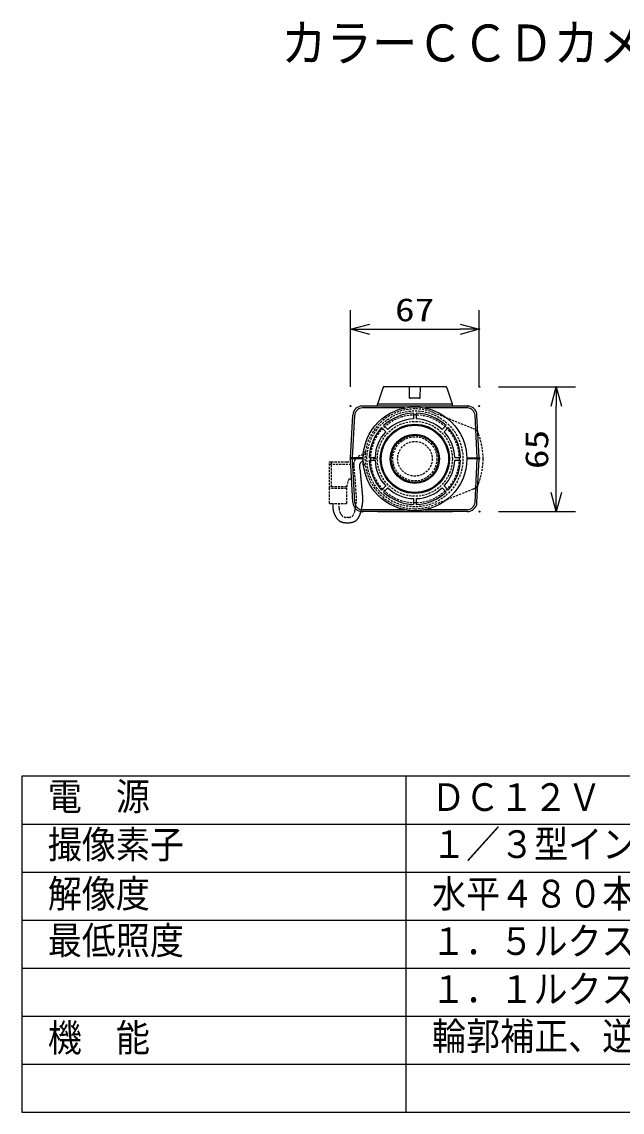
# Model space of a CAD drawing. Units: millimetres, scale not verified. Extents: x -63 to 63, y -56 to 57.
# Drawn here: x -62.5 to 0, y -56.4 to 57.2 of the extents above; entities that cross this region are included whole.
import ezdxf
from ezdxf.enums import TextEntityAlignment as Align

# ---------------------------------------------------------------- set-up
doc = ezdxf.new("R2010")
doc.units = ezdxf.units.MM
doc.header["$LTSCALE"] = 0.189787
doc.header["$PDMODE"] = 32
doc.header["$PDSIZE"] = 0.0949
doc.linetypes.add('DASHED1', pattern=[1.8, 1.2, -0.6])
doc.linetypes.add('DOUBLE_CHAIN1', pattern=[8.8, 5, -1, 0.6, -0.6, 0.6, -1])
for name, color, linetype in [('0-0_MOJI1', 2, 'Continuous'), ('0-2_GAIKEI', 1, 'Continuous'), ('0-3_WAKU', 3, 'Continuous'), ('0-4_DEFPOINTS', 7, 'Continuous')]:
    doc.layers.add(name, color=color, linetype=linetype)
doc.styles.add('ＭＳ ゴシック', font='')
doc.styles.get('ＭＳ ゴシック').set_extended_font_data('MS Gothic')

# ---------------------------------------------------------------- blocks, each defined once
blk = doc.blocks.new('_OPEN30')
at = {"layer": '0-3_WAKU', "color": 7}
blk.add_line((0, 0), (-1, 0), dxfattribs=at)
blk.add_lwpolyline([(-1, 0.26795), (0, 0), (-1, -0.26795)], dxfattribs=at)

msp = doc.modelspace()

# ---------------------------------------------------------------- linework, layer by layer
at = {"layer": '0-2_GAIKEI', "color": 7}
for p, q in [((-24.9258, 19.0351), (-25.4802, 17.3718)), ((-22.1319, 18.0701), (-22.1512, 19.1718)), ((-21.0285, 18.0701), (-21.0093, 19.1718)), ((-18.2802, 19.1718), (-18.4244, 19.1718)), ((-18.2346, 19.0351), (-18.2802, 19.1718)), ((-17.6802, 17.3718), (-18.2346, 19.0351)), ((-16.1174, 17.1718), (-27.043, 17.1718)), ((-17.6802, 17.3718), (-25.4802, 17.3718)), ((-25.4802, 17.1718), (-25.4802, 17.3718)), ((-21.1285, 17.9718), (-22.0319, 17.9718)), ((-17.6802, 17.1718), (-17.6802, 17.3718)), ((-28.275, 11.7718), (-28.0416, 16.2242)), ((-28.0747, 11.7718), (-27.8419, 16.2137)), ((-22.6146, 16.9718), (-27.043, 16.9718)), ((-16.1174, 16.9718), (-20.5458, 16.9718)), ((-15.0857, 11.7718), (-15.3185, 16.2137)), ((-14.8855, 11.7718), (-15.1188, 16.2242)), ((-26.9802, 11.6718), (-28.2802, 11.6718)), ((-28.0416, 7.1195), (-28.2802, 11.6718)), ((-26.9793, 11.7718), (-28.275, 11.7718)), ((-27.8419, 7.13), (-28.08, 11.6718)), ((-28.0602, 11.7718), (-28.0602, 11.6718)), ((-26.9475, 12.0718), (-26.9491, 12.0718)), ((-16.1811, 11.7718), (-14.8854, 11.7718)), ((-14.8802, 11.6718), (-16.1802, 11.6718)), ((-15.3185, 7.13), (-15.0805, 11.6718)), ((-15.1188, 7.1195), (-14.8802, 11.6718)), ((-15.1002, 11.7718), (-15.1002, 11.6718)), ((-14.8854, 11.7718), (-14.9402, 11.7718)), ((-22.6147, 6.3718), (-27.043, 6.3718)), ((-16.1174, 6.1718), (-27.043, 6.1718)), ((-25.4802, 6.1718), (-17.6802, 6.1718)), ((-16.1174, 6.3718), (-20.5458, 6.3718))]:
    msp.add_line(p, q, dxfattribs=at)
at = {"layer": '0-2_GAIKEI', "color": 7, "linetype": 'DOUBLE_CHAIN1'}
for q in [(-21.1285, 17.9718), (-21.0285, 18.0701)]:
    msp.add_line((-21.0302, 17.9718), q, dxfattribs=at)
at = {"layer": '0-2_GAIKEI'}
for p, q in [((-21.7302, 16.4195), (-21.7302, 15.8191)), ((-21.4302, 16.4195), (-21.4302, 15.8191)), ((-25.0434, 14.9228), (-24.6188, 14.4983)), ((-24.8312, 15.135), (-24.4067, 14.7105)), ((-18.7537, 14.7105), (-18.3292, 15.135)), ((-18.5416, 14.4983), (-18.1171, 14.9228)), ((-26.3278, 11.8218), (-25.7275, 11.8218)), ((-26.3278, 11.5218), (-25.7275, 11.5218)), ((-17.4329, 11.8218), (-16.8326, 11.8218)), ((-17.4329, 11.5218), (-16.8326, 11.5218)), ((-25.0434, 8.4208), (-24.6188, 8.8453)), ((-24.8312, 8.2087), (-24.4067, 8.6332)), ((-18.7537, 8.6332), (-18.3292, 8.2087)), ((-18.5416, 8.8453), (-18.117, 8.4208)), ((-21.7302, 7.5245), (-21.7302, 6.9242)), ((-21.4302, 7.5245), (-21.4302, 6.9242))]:
    msp.add_line(p, q, dxfattribs=at)
at = {"layer": '0-2_GAIKEI', "linetype": 'DASHED1'}
for p, q in [((-19.6319, 16.4931), (-15.5133, 14.8287)), ((-30.4802, 8.5718), (-30.4802, 11.3718)), ((-30.2802, 11.3718), (-30.2802, 8.7718)), ((-28.6802, 11.3718), (-28.2802, 11.3718)), ((-30.4802, 11.1118), (-28.2802, 11.1118)), ((-27.9446, 10.9764), (-27.7258, 8.3396)), ((-28.6802, 8.7718), (-28.4283, 9.5718)), ((-28.4283, 9.5718), (-28.1694, 9.5718)), ((-28.6802, 8.7718), (-30.4802, 8.7718)), ((-28.6802, 8.5718), (-30.4802, 8.5718)), ((-30.4802, 7.0318), (-30.4802, 8.5718)), ((-28.6802, 7.0318), (-28.6802, 8.7718)), ((-15.5133, 8.515), (-19.6319, 6.8506)), ((-29.4797, 6.5249), (-29.4797, 7.0318)), ((-27.8186, 6.2617), (-27.9058, 5.9894)), ((-28.4772, 5.5724), (-28.7318, 5.5724))]:
    msp.add_line(p, q, dxfattribs=at)
at = {"layer": '0-2_GAIKEI', "linetype": 'DOUBLE_CHAIN1'}
for p, q in [((-25.5802, 11.6718), (-25.9202, 11.6718)), ((-29.2419, 5.8564), (-29.3297, 5.9982))]:
    msp.add_line(p, q, dxfattribs=at)
at = {"layer": '0-2_GAIKEI', "color": 7}
msp.add_lwpolyline([(-18.4244, 19.1718), (-24.7361, 19.1718), (-24.8802, 19.1718), (-24.9258, 19.0351)], dxfattribs=at)
at = {"layer": '0-2_GAIKEI', "color": 7, "linetype": 'DOUBLE_CHAIN1'}
msp.add_lwpolyline([(-22.0319, 17.9718), (-22.1302, 17.9718), (-22.1319, 18.0701)], dxfattribs=at)
at = {"layer": '0-2_GAIKEI', "linetype": 'DASHED1'}
for points in [[(-30.4802, 11.3718), (-30.2802, 11.3718), (-28.6802, 11.3718)], [(-26.9981, 11.4718), (-27.0306, 11.445), (-27.0629, 11.4182), (-27.0947, 11.3911), (-27.1259, 11.3639), (-27.1561, 11.3363), (-27.1851, 11.3084), (-27.2128, 11.28), (-27.2388, 11.2511), (-27.2629, 11.2216), (-27.285, 11.1914), (-27.3047, 11.1604), (-27.3219, 11.1286), (-27.3363, 11.0959), (-27.3477, 11.0623), (-27.3559, 11.0276), (-27.361, 10.9919), (-27.3634, 10.9553), (-27.3634, 10.918), (-27.3612, 10.88), (-27.3574, 10.8415), (-27.352, 10.8025), (-27.3455, 10.7633), (-27.3382, 10.7238), (-27.3303, 10.6842), (-27.3223, 10.6447), (-27.3143, 10.6053), (-27.3068, 10.5662), (-27.3, 10.5273), (-27.294, 10.4888), (-27.2886, 10.4506), (-27.2837, 10.4126), (-27.2793, 10.3747), (-27.2753, 10.3368), (-27.2716, 10.299), (-27.2682, 10.2612), (-27.2648, 10.2233), (-27.2616, 10.1852), (-27.2584, 10.1471), (-27.2552, 10.1088)], [(-27.2552, 10.1088), (-27.2521, 10.0705), (-27.249, 10.0322), (-27.2458, 9.9938), (-27.2426, 9.9555), (-27.2394, 9.9171), (-27.2361, 9.8788), (-27.2327, 9.8406), (-27.2292, 9.8023), (-27.2257, 9.7641), (-27.2221, 9.7259), (-27.2185, 9.6877), (-27.2148, 9.6495), (-27.2111, 9.6114), (-27.2074, 9.5732), (-27.2036, 9.535), (-27.1998, 9.4968), (-27.196, 9.4587), (-27.1922, 9.4205), (-27.1884, 9.3823), (-27.1846, 9.3441), (-27.1808, 9.3059), (-27.1771, 9.2677), (-27.1734, 9.2295), (-27.1697, 9.1913), (-27.1661, 9.1531), (-27.1625, 9.1148), (-27.159, 9.0766), (-27.1555, 9.0384), (-27.152, 9.0002), (-27.1486, 8.962), (-27.1451, 8.9237), (-27.1417, 8.8855), (-27.1382, 8.8473), (-27.1347, 8.8091), (-27.1312, 8.7708), (-27.1277, 8.7326), (-27.1242, 8.6944), (-27.1206, 8.6562), (-27.117, 8.618)], [(-27.117, 8.618), (-27.1133, 8.5798), (-27.1097, 8.5416), (-27.1059, 8.5034), (-27.1022, 8.4652), (-27.0984, 8.427), (-27.0946, 8.3888), (-27.0909, 8.3506), (-27.0871, 8.3125), (-27.0834, 8.2743), (-27.0796, 8.2361), (-27.076, 8.1979), (-27.0723, 8.1597), (-27.0688, 8.1214), (-27.0653, 8.0832), (-27.0619, 8.045), (-27.0585, 8.0067), (-27.0553, 7.9685), (-27.0522, 7.9302), (-27.0492, 7.8919), (-27.0463, 7.8536), (-27.0437, 7.8153), (-27.0412, 7.7769), (-27.0389, 7.7386), (-27.0368, 7.7002), (-27.035, 7.6619), (-27.0335, 7.6235), (-27.0322, 7.5851), (-27.0312, 7.5468), (-27.0306, 7.5084), (-27.0303, 7.47), (-27.0303, 7.4316), (-27.0308, 7.3933), (-27.0316, 7.3549), (-27.0328, 7.3165), (-27.0345, 7.2782), (-27.0365, 7.2398), (-27.039, 7.2015), (-27.0419, 7.1632), (-27.0451, 7.1249)], [(-30.4802, 7.0318), (-30.2802, 7.0318), (-28.6802, 7.0318)], [(-29.8352, 5.6906), (-29.8531, 5.7246), (-29.8704, 5.7589), (-29.887, 5.7935), (-29.903, 5.8284), (-29.9184, 5.8636), (-29.9332, 5.8991), (-29.9474, 5.9348), (-29.961, 5.9708), (-29.9739, 6.007), (-29.9862, 6.0435), (-29.9979, 6.0802), (-30.0089, 6.1171), (-30.0192, 6.1542), (-30.0288, 6.1915), (-30.0378, 6.2289), (-30.046, 6.2665), (-30.0536, 6.3042), (-30.0604, 6.3421), (-30.0664, 6.38), (-30.0717, 6.4181), (-30.0763, 6.4562), (-30.08, 6.4943), (-30.083, 6.5325), (-30.0854, 6.5707), (-30.0871, 6.609), (-30.0883, 6.6473), (-30.0889, 6.6857), (-30.0891, 6.7241), (-30.0888, 6.7625), (-30.0882, 6.8009), (-30.0872, 6.8394), (-30.086, 6.8778), (-30.0846, 6.9163), (-30.0831, 6.9548), (-30.0814, 6.9933), (-30.0797, 7.0318)], [(-27.0451, 7.1249), (-27.0488, 7.0867), (-27.0529, 7.0485), (-27.0573, 7.0104), (-27.0622, 6.9723), (-27.0675, 6.9342), (-27.0732, 6.8962), (-27.0792, 6.8583), (-27.0856, 6.8205), (-27.0923, 6.7826), (-27.0993, 6.7449), (-27.1065, 6.7072), (-27.114, 6.6695), (-27.1217, 6.6319), (-27.1296, 6.5944), (-27.1376, 6.5568), (-27.1458, 6.5194), (-27.1541, 6.4819), (-27.1626, 6.4446), (-27.1712, 6.4072), (-27.1799, 6.3699), (-27.1888, 6.3327), (-27.198, 6.2955), (-27.2073, 6.2583), (-27.2169, 6.2212), (-27.2267, 6.1842), (-27.2367, 6.1472), (-27.2471, 6.1102), (-27.2577, 6.0733), (-27.2687, 6.0364), (-27.2799, 5.9996), (-27.2915, 5.9628), (-27.3035, 5.926), (-27.3158, 5.8893), (-27.3286, 5.8527), (-27.3418, 5.8162), (-27.3554, 5.7799), (-27.3697, 5.7438), (-27.3845, 5.708), (-27.4, 5.6725)], [(-28.6184, 4.9781), (-28.6568, 4.9786), (-28.6953, 4.9797), (-28.7337, 4.9814), (-28.772, 4.9839), (-28.8103, 4.987), (-28.8486, 4.9909), (-28.8867, 4.9956), (-28.9248, 5.001), (-28.9627, 5.0073), (-29.0005, 5.0143), (-29.0382, 5.0223), (-29.0757, 5.0312), (-29.1129, 5.0411), (-29.1498, 5.0521), (-29.1862, 5.0642), (-29.2222, 5.0777), (-29.2576, 5.0925), (-29.2925, 5.1088), (-29.3266, 5.1265), (-29.36, 5.1457), (-29.3927, 5.1661), (-29.4245, 5.1878), (-29.4554, 5.2108), (-29.4855, 5.2348), (-29.5145, 5.26), (-29.5426, 5.2863), (-29.5697, 5.3135), (-29.596, 5.3415), (-29.6214, 5.3705), (-29.646, 5.4001), (-29.6697, 5.4305), (-29.6928, 5.4615), (-29.715, 5.493), (-29.7366, 5.5251), (-29.7576, 5.5575), (-29.7779, 5.5903), (-29.7976, 5.6234), (-29.8167, 5.6568), (-29.8352, 5.6906)], [(-27.4, 5.6725), (-27.4162, 5.6373), (-27.4332, 5.6026), (-27.4509, 5.5684), (-27.4695, 5.5347), (-27.489, 5.5016), (-27.5095, 5.4691), (-27.531, 5.4373), (-27.5535, 5.4063), (-27.5772, 5.376), (-27.602, 5.3466), (-27.6279, 5.3181), (-27.6549, 5.2905), (-27.6831, 5.264), (-27.7122, 5.2386), (-27.7423, 5.2144), (-27.7733, 5.1914), (-27.8052, 5.1697), (-27.8379, 5.1494), (-27.8715, 5.1305), (-27.9057, 5.1131), (-27.9407, 5.097), (-27.9762, 5.0823), (-28.0123, 5.0688), (-28.0488, 5.0564), (-28.0857, 5.0452), (-28.1229, 5.0351), (-28.1604, 5.0259), (-28.1981, 5.0176), (-28.2359, 5.0102), (-28.2738, 5.0037), (-28.3119, 4.9979), (-28.35, 4.9929), (-28.3882, 4.9887), (-28.4264, 4.9853), (-28.4648, 4.9825), (-28.5031, 4.9804), (-28.5415, 4.979), (-28.58, 4.9783), (-28.6184, 4.9781)]]:
    msp.add_lwpolyline(points, dxfattribs=at)
at = {"layer": '0-2_GAIKEI'}
for radius in [5.4, 3.6, 3.6, 3.5, 2.56, 2.46]:
    msp.add_circle((-21.5802, 11.6718), radius, dxfattribs=at)
at = {"layer": '0-2_GAIKEI', "linetype": 'DASHED1'}
for radius in [5, 4.6, 3.9, 2.3, 1.8]:
    msp.add_circle((-21.5802, 11.6718), radius, dxfattribs=at)
at = {"layer": '0-2_GAIKEI', "color": 7}
for centre, radius, start, end in [((-24.7361, 18.9718), 0.2, 90, 161.56505), ((-18.4244, 18.9718), 0.2, 18.43495, 90), ((-27.043, 16.1718), 1, 90.00001, 176.99999), ((-22.0319, 18.0718), 0.1, 181, 270), ((-21.1285, 18.0718), 0.1, 270, 359), ((-16.1174, 16.1718), 1, 3, 90.00001), ((-27.043, 16.1718), 0.8, 90.00001, 176.99999), ((-16.1174, 16.1718), 0.8, 3, 90.00001), ((-27.043, 7.1718), 1, 183.00001, 269.99999), ((-27.043, 7.1718), 0.8, 183.00001, 269.99999), ((-16.1174, 7.1718), 0.8, 270.00001, 356.99999), ((-16.1174, 7.1718), 1, 270.00001, 356.99999)]:
    msp.add_arc(centre, radius, start, end, dxfattribs=at)
at = {"layer": '0-2_GAIKEI', "linetype": 'DASHED1'}
for centre, radius, start, end in [((-21.5802, 11.6718), 5.2, 90, 270), ((-21.5802, 11.6718), 5.2, 67.99605, 90), ((-15.888, 13.9015), 1, 20.72734, 67.99605), ((-21.7802, 11.6718), 7.3, 0, 20.72734), ((-26.9491, 11.0718), 1, 90, 185.4767), ((-25.7859, 11.6718), 1.2286, 139.36976, 220.63024), ((-21.7802, 11.6718), 7.3, 339.27266, 0), ((-15.888, 9.4421), 1, 292.00395, 339.27266), ((-32.8247, 7.5262), 5.1634, 345.82484, 9.0642), ((-21.5802, 11.6718), 5.2, 270, 292.00395), ((-28.4797, 6.5249), 1, 180, 211.78368), ((-28.7318, 6.1724), 0.6, 211.78368, 270), ((-28.4772, 6.1724), 0.6, 270, 342.23733)]:
    msp.add_arc(centre, radius, start, end, dxfattribs=at)
at = {"layer": '0-2_GAIKEI'}
for radius, start, end in [(4.75, 91.80964, 133.19036), (4.75, 46.80965, 88.19036), (4.75, 136.80965, 178.19036), (4.15, 92.07138, 132.92862), (4.15, 47.07138, 87.92862), (4.75, 1.80964, 43.19036), (4.15, 137.07138, 177.92861), (4.15, 2.07139, 42.92862), (4.75, 181.80964, 223.19035), (4.15, 182.07139, 222.92862), (4.15, 317.07138, 357.92861), (4.75, 316.80964, 358.19036), (4.75, 226.80964, 268.19036), (4.15, 227.07138, 267.92862), (4.15, 272.07138, 312.92862), (4.75, 271.80964, 313.19035)]:
    msp.add_arc((-21.5802, 11.6718), radius, start, end, dxfattribs=at)
at = {"layer": '0-2_GAIKEI', "color": 7}
for p in [(-16.1174, 17.1718), (-28.2802, 11.6718), (-28.2802, 11.6718), (-28.0805, 11.6823), (-14.8854, 11.7718), (-14.8802, 11.6718), (-27.043, 6.1718)]:
    msp.add_point(p, dxfattribs=at)
at = {"layer": '0-3_WAKU'}
for p, q in [((-28.2802, 19.1627), (-28.2802, 27.1627)), ((-14.8802, 19.1627), (-14.8802, 27.1627)), ((-26.2802, 25.1627), (-16.8802, 25.1627)), ((-12.8684, 19.1718), (-4.8684, 19.1718)), ((-6.8684, 8.1718), (-6.8684, 17.1718)), ((-12.8684, 6.1718), (-4.8684, 6.1718))]:
    msp.add_line(p, q, dxfattribs=at)
at = {"layer": '0-3_WAKU', "color": 4}
for p, q in [((-62.5001, -21.3667), (-62.5001, -56.3667)), ((62.5001, -21.3667), (-62.5001, -21.3667)), ((-22.5, -56.3667), (-22.5, -21.3667)), ((-62.5001, -56.3667), (62.5001, -56.3667))]:
    msp.add_line(p, q, dxfattribs=at)
at = {"layer": '0-3_WAKU', "color": 1}
for p, q in [((-62.5001, -26.3667), (62.5001, -26.3667)), ((-62.5001, -31.3667), (62.5001, -31.3667)), ((-62.5001, -36.3667), (62.5001, -36.3667)), ((-62.5001, -41.3667), (62.5001, -41.3667)), ((-62.5001, -46.3667), (62.5001, -46.3667)), ((-62.5001, -51.3667), (62.5001, -51.3667))]:
    msp.add_line(p, q, dxfattribs=at)
at = {"layer": '0-4_DEFPOINTS'}
for p in [(-14.8802, 25.1627), (-14.8684, 19.1718), (-6.8684, 19.1718), (-28.2802, 17.1627), (-14.8802, 17.1627), (-14.8684, 6.1718)]:
    msp.add_point(p, dxfattribs=at)

# ---------------------------------------------------------------- block references
at = {"layer": '0-3_WAKU', "xscale": 2, "yscale": 2}
for p, rotation in [((-28.2802, 25.1627), 180), ((-6.8684, 19.1718), 90), ((-6.8684, 6.1718), 270)]:
    msp.add_blockref('_OPEN30', p, dxfattribs=dict(at, rotation=rotation))
msp.add_blockref('_OPEN30', (-14.8802, 25.1627), dxfattribs=at)

# ---------------------------------------------------------------- texts
at = {"layer": '0-0_MOJI1', "style": 'ＭＳ ゴシック', "width": 0.9}
for s, height, p in [('カラーＣＣＤカメラ', 3.849, (-35.5, 51.8932)), ('電\u3000源', 2.886, (-59.7945, -25.7967)), ('ＤＣ１２Ｖ  ', 2.886, (-19.8638, -25.8655)), ('撮像素子', 2.886, (-59.7945, -30.7933)), ('１／３型インターラインＣＣＤ', 2.886, (-19.7944, -30.766)), ('解像度', 2.886, (-59.7945, -35.9218)), ('水平４８０本、垂直３５０本以上（中心部）', 2.886, (-19.7944, -35.9218)), ('最低照度', 2.886, (-59.7945, -40.7899)), ('１．５ルクス（Ｆ１．４）', 2.886, (-19.8638, -40.8587)), ('１．１ルクス（Ｆ１．２）', 2.886, (-19.8638, -45.8587)), ('機\u3000能', 2.886, (-59.7945, -50.9219)), ('輪郭補正、逆光補正', 2.886, (-19.7944, -50.766))]:
    msp.add_text(s, height=height, dxfattribs=at).set_placement(p, align=Align.BOTTOM_LEFT)
at = {"layer": '0-3_WAKU', "style": 'ＭＳ ゴシック', "width": 1.25}
msp.add_text('67', height=2.406, dxfattribs=at).set_placement((-23.6471, 25.2723), align=Align.BOTTOM_LEFT)
msp.add_text('65', height=2.406, rotation=90, dxfattribs=at).set_placement((-6.978, 10.6049), align=Align.BOTTOM_LEFT)

doc.saveas('drawing.dxf')
